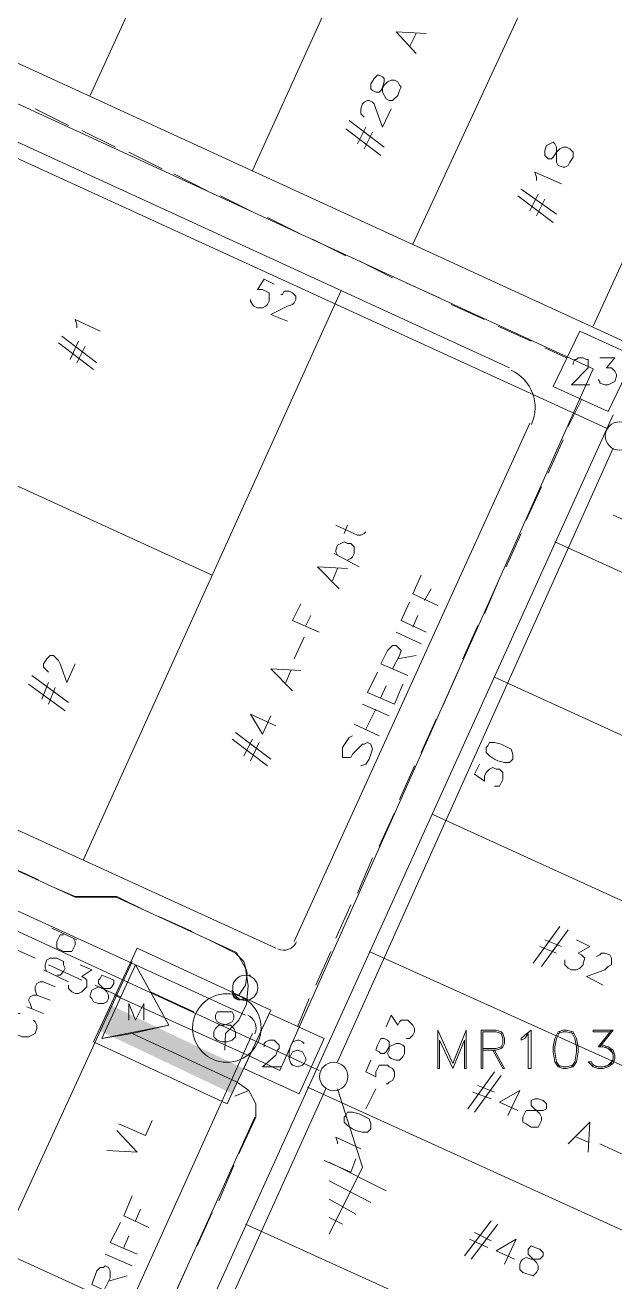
# Model space of a CAD drawing. Header units: millimetres. Extents: x 3.6 to 37.8, y 0.6 to 28.7.
# Drawn here: x 25.264 to 26.736, y 8.986 to 12.12 of the extents above; entities that cross this region are included whole.
import ezdxf

# ---------------------------------------------------------------- set-up
doc = ezdxf.new("R2010")
doc.units = ezdxf.units.MM
for name, color, linetype, true_color in [('PDF_S45$Actives-Amplifier', 92, 'Continuous', 0x00b800), ('PDF_S45$Cable-565', 23, 'Continuous', 0xdd8a6e), ('PDF_S45$LOTS', 254, 'Continuous', 0xdcdcdc), ('PDF_S45$Reverse$not$active', 61, 'Continuous', 0xdfff7f), ('PDF_S45$ROAD', 8, 'Continuous', 0x808080), ('PDF_S45$SDU', 157, 'Continuous', 0x396472), ('PDF_S45$Symbols-Ground', 12, 'Continuous', 0xb80000)]:
    doc.layers.add(name, color=color, linetype=linetype, true_color=true_color)
for name, color, linetype in [('PDF_S45$NAME-ROAD', 7, 'Continuous'), ('PDF_S45$Passives-Highleg', 7, 'Continuous'), ('PDF_S45$Passives-TapOffs', 7, 'Continuous'), ('PDF_S45$pole', 7, 'Continuous'), ('PDF_S45$strand', 7, 'Continuous')]:
    doc.layers.add(name, color=color, linetype=linetype)

msp = doc.modelspace()

# ---------------------------------------------------------------- hatches: boundary and pattern name
at = {"layer": 'PDF_S45$Reverse$not$active', "transparency": 33554559}
for points in [[(25.4763, 9.6766), (25.4472, 9.614), (25.8099, 9.5181)], [(25.8099, 9.5181), (25.4472, 9.614), (25.7807, 9.4556)]]:
    msp.add_hatch(color=256, dxfattribs=at).paths.add_polyline_path(points)

# ---------------------------------------------------------------- linework, layer by layer
at = {"layer": 'PDF_S45$Actives-Amplifier', "lineweight": 13}
for points in [[(25.5431, 9.8183), (25.8766, 9.6641), (25.7682, 9.4305), (25.4346, 9.5848)], [(25.5764, 9.7099), (25.6848, 9.6599), (25.5764, 9.7099), (25.6223, 9.6265), (25.5306, 9.6057), (25.4555, 9.5932), (25.5389, 9.7766)], [(25.5389, 9.7766), (25.6223, 9.6265), (25.4555, 9.5932)], [(25.7432, 9.6599), (25.7807, 9.6599), (25.7849, 9.6515), (25.7849, 9.6432), (25.7807, 9.6349), (25.7724, 9.6307), (25.7599, 9.6265), (25.7474, 9.6265), (25.739, 9.6182), (25.7349, 9.6098), (25.7349, 9.5973), (25.7432, 9.589), (25.7557, 9.5848), (25.7682, 9.5848), (25.7807, 9.589), (25.7891, 9.5973), (25.7891, 9.6098), (25.7849, 9.6182), (25.7766, 9.6265), (25.7682, 9.6265), (25.7516, 9.6307), (25.7432, 9.6349), (25.739, 9.6432), (25.739, 9.6515)], [(25.5306, 9.6057), (25.7933, 9.4848)], [(26.3645, 9.614), (26.3645, 9.5181), (26.3603, 9.5181), (26.3603, 9.589), (26.3312, 9.5181), (26.2978, 9.589), (26.2978, 9.5181), (26.2936, 9.5181), (26.2936, 9.614), (26.3312, 9.5306)], [(26.5188, 9.5181), (26.5188, 9.6057), (26.5105, 9.5932), (26.5021, 9.589), (26.5021, 9.5932), (26.5105, 9.6015), (26.5271, 9.614), (26.5271, 9.5181)], [(26.6064, 9.614), (26.6147, 9.614), (26.6314, 9.6098), (26.6397, 9.5932), (26.6439, 9.5723), (26.6439, 9.5598), (26.6397, 9.5348), (26.6314, 9.5223), (26.6147, 9.5181), (26.6064, 9.5181), (26.5939, 9.5223), (26.5855, 9.5348), (26.5813, 9.5598), (26.5813, 9.5723), (26.5855, 9.5932), (26.5939, 9.6098)]]:
    msp.add_lwpolyline(points, close=True, dxfattribs=at)
for points in [[(25.5222, 9.639), (25.5222, 9.6807), (25.5389, 9.639), (25.5597, 9.6807), (25.5597, 9.639)], [(26.4062, 9.5681), (26.4396, 9.5681), (26.4521, 9.5723), (26.4563, 9.5807), (26.4563, 9.5932), (26.4521, 9.6057), (26.4396, 9.6098), (26.4062, 9.6098), (26.4062, 9.5181), (26.402, 9.5181), (26.402, 9.614), (26.4396, 9.614), (26.4521, 9.6098), (26.4563, 9.6057), (26.4604, 9.5932), (26.4604, 9.5807), (26.4563, 9.5723), (26.4521, 9.5681), (26.4396, 9.564), (26.4062, 9.564)], [(26.598, 9.5223), (26.5897, 9.5348), (26.5855, 9.5598), (26.5855, 9.5723), (26.5897, 9.5932), (26.598, 9.6098)], [(26.5939, 9.6057), (26.6064, 9.6098), (26.6147, 9.6098), (26.6314, 9.6057)], [(26.6272, 9.6098), (26.6356, 9.5932), (26.6397, 9.5723), (26.6397, 9.5598), (26.6356, 9.5348), (26.6272, 9.5223)], [(26.7273, 9.6098), (26.6814, 9.6098), (26.6814, 9.614), (26.7315, 9.614), (26.6981, 9.5723)], [(26.7315, 9.5556), (26.719, 9.5681), (26.7064, 9.5723), (26.6939, 9.5723), (26.7273, 9.614)], [(26.4354, 9.564), (26.4604, 9.5181), (26.4563, 9.5181), (26.4312, 9.564)], [(26.6981, 9.5765), (26.7064, 9.5765), (26.719, 9.5723), (26.7315, 9.564), (26.7356, 9.5515), (26.7356, 9.5431), (26.7315, 9.5306), (26.719, 9.5223), (26.7064, 9.5181), (26.6939, 9.5181), (26.6814, 9.5223), (26.6689, 9.5348), (26.6773, 9.5348), (26.6814, 9.5265), (26.6939, 9.5223), (26.7064, 9.5223), (26.719, 9.5265), (26.7315, 9.539)], [(26.7106, 9.5723), (26.7273, 9.564), (26.7315, 9.5515), (26.7315, 9.5431), (26.7273, 9.5306), (26.7106, 9.5223)], [(26.6314, 9.5265), (26.6147, 9.5223), (26.6064, 9.5223), (26.5939, 9.5265)], [(26.6773, 9.5306), (26.6898, 9.5223)]]:
    msp.add_lwpolyline(points, dxfattribs=at)
msp.add_circle((25.7671, 9.6195), 0.0855, dxfattribs=at)
at = {"layer": 'PDF_S45$Cable-565', "lineweight": 13}
for points in [[(25.3721, 11.8699), (25.2887, 11.9116)], [(25.4889, 11.8157), (25.4055, 11.8574)], [(25.6056, 11.7615), (25.5222, 11.8032)], [(25.7182, 11.7073), (25.6348, 11.749)], [(25.8349, 11.6531), (25.7516, 11.6948)], [(25.9517, 11.5989), (25.8683, 11.6406)], [(26.0643, 11.5446), (25.9809, 11.5863)], [(26.181, 11.4904), (26.0976, 11.5321)], [(26.2978, 11.4404), (26.2144, 11.4779)], [(26.4104, 11.3862), (26.327, 11.4237)], [(26.5271, 11.332), (26.4437, 11.3695)], [(26.6147, 11.2903), (26.5605, 11.3153)], [(26.6189, 11.1193), (26.6522, 11.186)], [(26.5688, 11.0026), (26.6064, 11.086)], [(26.5146, 10.8858), (26.5522, 10.9692)], [(26.4646, 10.7691), (26.5021, 10.8525)], [(26.4104, 10.6523), (26.4479, 10.7399)], [(26.3562, 10.5397), (26.3937, 10.6231)], [(26.3061, 10.423), (26.3437, 10.5064)], [(26.2519, 10.3062), (26.2895, 10.3896)], [(26.1977, 10.1895), (26.2353, 10.2728)], [(26.1477, 10.0727), (26.1852, 10.1561)], [(26.0935, 9.9559), (26.131, 10.0435)], [(25.2136, 10.0268), (25.297, 9.9893)], [(25.3304, 9.9726), (25.3888, 9.9476), (25.493, 9.9476), (25.5681, 9.9101)], [(26.0393, 9.8434), (26.0768, 9.9268)], [(25.5973, 9.8976), (25.6807, 9.86)], [(25.714, 9.8434), (25.7891, 9.8058), (25.8099, 9.785), (25.8183, 9.7558), (25.8141, 9.7266), (25.7974, 9.7016)], [(25.2053, 9.8308), (25.2887, 9.7933)], [(25.9892, 9.7266), (26.0268, 9.81)], [(25.3221, 9.7766), (25.4055, 9.7391)], [(25.4388, 9.7266), (25.5014, 9.6974)], [(25.9434, 9.6224), (25.9726, 9.6932)], [(25.7933, 9.4848), (25.8224, 9.4639), (25.8391, 9.4305), (25.8391, 9.3972), (25.7974, 9.3054)], [(25.7474, 9.1887), (25.7849, 9.2763)], [(25.6932, 9.0761), (25.7307, 9.1595)], [(25.639, 8.9594), (25.6765, 9.0428)]]:
    msp.add_lwpolyline(points, dxfattribs=at)
at = {"layer": 'PDF_S45$LOTS', "lineweight": 0}
for points in [[(25.4263, 11.945), (25.7682, 12.6914)], [(25.8308, 11.7573), (26.1727, 12.5079)], [(26.2311, 11.5738), (26.5772, 12.3202)], [(22.4407, 12.2535), (25.7307, 10.7482)], [(26.6814, 11.3695), (27.0234, 12.1159)], [(25.4096, 10.0393), (26.0518, 11.4571)], [(25.5222, 8.9177), (21.2064, 10.89)], [(26.5855, 10.8316), (27.8073, 10.277)], [(26.4354, 10.4939), (27.653, 9.9393)], [(26.2811, 10.1519), (27.4987, 9.5973)], [(26.1227, 9.81), (27.3444, 9.2596)], [(25.2011, 9.0678), (25.5306, 9.785)], [(25.9684, 9.4722), (27.1901, 8.9177)], [(25.8141, 9.1303), (27.0359, 8.5757)]]:
    msp.add_lwpolyline(points, dxfattribs=at)
at = {"layer": 'PDF_S45$NAME-ROAD', "lineweight": 9}
for points in [[(26.2936, 10.6732), (26.2311, 10.7023), (26.2519, 10.7482)], [(26.277, 10.7149), (26.2603, 10.6857)], [(26.2644, 10.6064), (26.2019, 10.6356), (26.2227, 10.6815)], [(26.2436, 10.6481), (26.2311, 10.6189)], [(26.2519, 10.5772), (26.1894, 10.6064)], [(26.2186, 10.498), (26.1519, 10.5272), (26.1685, 10.5606), (26.181, 10.5731), (26.1894, 10.5731), (26.2019, 10.5606), (26.1977, 10.5481), (26.181, 10.5147)], [(26.2394, 10.5481), (26.1936, 10.5397)], [(26.2061, 10.4772), (26.1852, 10.4271), (26.1185, 10.4563), (26.1435, 10.5064)], [(26.1644, 10.473), (26.1519, 10.4438)], [(26.1727, 10.3979), (26.106, 10.4271)], [(26.1393, 10.4146), (26.1143, 10.3646)], [(26.1477, 10.3479), (26.0851, 10.3771)], [(26.1018, 10.2728), (26.1143, 10.277), (26.1227, 10.2895), (26.131, 10.3145), (26.1268, 10.3271), (26.1185, 10.3312), (26.1102, 10.3271), (26.106, 10.3271), (26.081, 10.302), (26.0768, 10.2937), (26.056, 10.2937), (26.056, 10.3187), (26.0726, 10.3437), (26.081, 10.3479)], [(25.5723, 9.122), (25.5097, 9.1512), (25.5306, 9.2012)], [(25.5514, 9.1678), (25.5389, 9.1387)], [(25.5431, 9.0553), (25.4763, 9.0844), (25.5014, 9.1345)], [(25.5222, 9.1011), (25.5097, 9.0719)], [(25.493, 8.951), (25.4305, 8.9802), (25.443, 9.0136), (25.4513, 9.0219), (25.4597, 9.0219), (25.4638, 9.0261), (25.4722, 9.0219), (25.4763, 9.0136), (25.4763, 8.9969), (25.4597, 8.9635)], [(25.5306, 9.0261), (25.4638, 9.0553)], [(25.518, 9.0011), (25.4722, 8.9885)]]:
    msp.add_lwpolyline(points, dxfattribs=at)
at = {"layer": 'PDF_S45$Passives-Highleg', "lineweight": 9}
msp.add_lwpolyline([(25.8224, 9.7516), (25.8266, 9.7516)], close=True, dxfattribs=at)
msp.add_circle((25.813, 9.7196), 0.0313, dxfattribs=at)
for centre, radius, start, end in [((25.8026, 9.712), 0.022, 174.5597, 301.4296), ((25.7989, 9.7078), 0.0183, 173.4537, 307.0565)]:
    msp.add_arc(centre, radius, start, end, dxfattribs=at)
at = {"layer": 'PDF_S45$Passives-TapOffs', "lineweight": 9}
for points in [[(26.719, 11.1569), (26.5813, 11.2194), (26.6481, 11.357), (26.7857, 11.2945)], [(25.8099, 9.5181), (25.8725, 9.6557), (26.0101, 9.5932), (25.9475, 9.4556)]]:
    msp.add_lwpolyline(points, close=True, dxfattribs=at)
for points in [[(26.6314, 11.2736), (26.6314, 11.2778), (26.6356, 11.2861), (26.6397, 11.2861), (26.6439, 11.2903), (26.6564, 11.2903), (26.6647, 11.2861), (26.6689, 11.2861), (26.6689, 11.2653), (26.6272, 11.2236), (26.6731, 11.2236)], [(26.6981, 11.2903), (26.7356, 11.2903), (26.7148, 11.2653), (26.7273, 11.2653), (26.7356, 11.2569), (26.7398, 11.2486), (26.7398, 11.2444), (26.7356, 11.2319), (26.719, 11.2236), (26.7106, 11.2236), (26.6981, 11.2277), (26.6981, 11.2319), (26.6939, 11.2361)], [(25.86, 9.5723), (25.86, 9.5807), (25.8641, 9.5848), (25.8725, 9.589), (25.885, 9.589), (25.8975, 9.5765), (25.8975, 9.5681), (25.8933, 9.564), (25.8892, 9.5515), (25.8558, 9.5223), (25.9017, 9.5223)], [(25.9225, 9.5431), (25.9309, 9.5598), (25.9434, 9.564), (25.9559, 9.5598), (25.9642, 9.5431), (25.9642, 9.539), (25.96, 9.5306), (25.9559, 9.5265), (25.9434, 9.5223), (25.9309, 9.5265), (25.9267, 9.5306), (25.9225, 9.5431), (25.9225, 9.5598), (25.9267, 9.5765), (25.9309, 9.5848), (25.9434, 9.589), (25.9475, 9.589), (25.9559, 9.5848), (25.96, 9.5807)]]:
    msp.add_lwpolyline(points, dxfattribs=at)
at = {"layer": 'PDF_S45$pole', "lineweight": 0}
for points in [[(26.8107, 10.9025), (26.7982, 10.8691), (26.7315, 10.8983)], [(26.1644, 9.6224), (26.1769, 9.6515), (26.1936, 9.6265), (26.1977, 9.6349), (26.2019, 9.639), (26.2186, 9.639), (26.2311, 9.6265), (26.2353, 9.6182), (26.2353, 9.6098), (26.2311, 9.6015), (26.2227, 9.5932), (26.2144, 9.5932)], [(26.1644, 9.4806), (26.1685, 9.4806), (26.1727, 9.4848), (26.181, 9.4889), (26.1852, 9.4973), (26.1852, 9.5098), (26.181, 9.5181), (26.1727, 9.5223), (26.1685, 9.5265), (26.1477, 9.5265), (26.1393, 9.5098), (26.1393, 9.4973), (26.1143, 9.5098), (26.1268, 9.539)], [(26.1393, 9.4681), (26.1143, 9.418)], [(26.0434, 9.3305), (26.0434, 9.3346), (26.0393, 9.3471), (26.1018, 9.318)], [(26.0893, 9.2929), (26.0768, 9.2596), (26.0101, 9.2888)]]:
    msp.add_lwpolyline(points, dxfattribs=at)
for points in [[(26.1435, 9.5765), (26.1519, 9.5932), (26.1602, 9.5932), (26.1685, 9.589), (26.1727, 9.5848), (26.1727, 9.564), (26.1685, 9.5556), (26.1727, 9.5473), (26.1769, 9.5431), (26.1894, 9.539), (26.1977, 9.539), (26.2061, 9.5473), (26.2102, 9.5556), (26.2102, 9.5723), (26.2061, 9.5765), (26.1977, 9.5807), (26.1894, 9.5807), (26.1727, 9.5723), (26.1644, 9.5598), (26.1602, 9.5556), (26.1519, 9.5556), (26.1477, 9.5598), (26.1393, 9.564)], [(26.0601, 9.3972), (26.0643, 9.4014), (26.0685, 9.4097), (26.081, 9.4097), (26.0976, 9.4055), (26.1227, 9.393), (26.1268, 9.3805), (26.1268, 9.368), (26.1185, 9.3597), (26.106, 9.3597), (26.0893, 9.3638), (26.081, 9.368), (26.0685, 9.3763), (26.0601, 9.3847)]]:
    msp.add_lwpolyline(points, close=True, dxfattribs=at)
for centre in [(26.7471, 11.0957), (26.034, 9.4986)]:
    msp.add_circle(centre, 0.0354, dxfattribs=at)
at = {"layer": 'PDF_S45$Reverse$not$active', "lineweight": 0}
for points in [[(23.2351, 12.8498), (26.6814, 11.2632), (25.8996, 9.5139), (25.8245, 9.5494), (25.4868, 9.7016)], [(25.762, 9.564), (25.7641, 9.6057), (25.7974, 9.639), (25.8162, 9.6786), (25.8204, 9.7245), (25.8141, 9.7683), (25.7912, 9.8079), (25.4909, 9.9455), (25.3888, 9.9455), (22.4928, 11.2715)], [(25.787, 9.4493), (25.8224, 9.4639), (25.8391, 9.4305), (25.8391, 9.3972)], [(25.837, 9.3972), (25.2387, 8.0774), (23.4352, 8.9051)]]:
    msp.add_lwpolyline(points, dxfattribs=at)
at = {"layer": 'PDF_S45$ROAD', "lineweight": 0}
for points in [[(26.7773, 11.1652), (27.6947, 10.744), (27.7572, 10.8733), (22.349, 13.3544)], [(26.4729, 11.2653), (22.2739, 13.1917)], [(21.6359, 11.7615), (25.8892, 9.8183)], [(25.8141, 9.6515), (21.5609, 11.5947)], [(25.3679, 8.1421), (26.7315, 11.1485)], [(25.935, 9.835), (26.523, 11.1277)], [(25.2095, 8.2296), (25.8308, 9.6057)]]:
    msp.add_lwpolyline(points, dxfattribs=at)
for centre, radius, start, end in [((26.4343, 11.1666), 0.1022, 335.5884, 65.3467), ((25.9089, 9.8488), 0.0354, 245.4566, 335.5883), ((25.8047, 9.6195), 0.0354, 335.5884, 65.4565)]:
    msp.add_arc(centre, radius, start, end, dxfattribs=at)
at = {"layer": 'PDF_S45$SDU', "lineweight": 0}
for points in [[(26.2394, 12.0492), (26.1894, 12.1034), (26.2644, 12.0992)], [(26.2394, 12.0992), (26.2227, 12.0659)], [(26.1102, 11.8907), (26.1018, 11.8991), (26.1018, 11.9116), (26.106, 11.9241), (26.1102, 11.9283), (26.1185, 11.9324), (26.1227, 11.9324), (26.131, 11.9283), (26.1352, 11.9241), (26.1393, 11.9116), (26.156, 11.8657), (26.1769, 11.9116)], [(26.1602, 11.8157), (26.0726, 11.8824)], [(26.1519, 11.7948), (26.0643, 11.8616)], [(26.1143, 11.8657), (26.0935, 11.824)], [(26.131, 11.8532), (26.1102, 11.8115)], [(26.5397, 11.7323), (26.5397, 11.7406), (26.5355, 11.7531), (26.6022, 11.724)], [(26.5813, 11.628), (26.4938, 11.6948)], [(26.5897, 11.6489), (26.5021, 11.7114)], [(26.5438, 11.6989), (26.523, 11.6572)], [(26.5605, 11.6864), (26.5397, 11.6447)], [(25.3929, 11.3653), (25.3929, 11.3737), (25.3888, 11.3862), (25.4513, 11.357)], [(25.443, 11.2778), (25.3554, 11.3445)], [(25.4346, 11.2611), (25.3471, 11.3278)], [(25.3971, 11.332), (25.3763, 11.2861)], [(25.4138, 11.3195), (25.3929, 11.2778)], [(26.1143, 10.8566), (26.1102, 10.8525), (26.1018, 10.8483), (26.0935, 10.8483), (26.0393, 10.8733)], [(26.0685, 10.8733), (26.0601, 10.8525)], [(26.0434, 10.7982), (26.0393, 10.8066), (26.0393, 10.8108), (26.0434, 10.8233), (26.0601, 10.8316), (26.0685, 10.8274), (26.0768, 10.8274), (26.0851, 10.8191), (26.0851, 10.8024), (26.081, 10.7941), (26.0768, 10.7899), (26.0685, 10.7857)], [(26.0976, 10.7691), (26.0351, 10.8024)], [(26.0476, 10.7149), (25.9934, 10.7691), (26.0685, 10.7649)], [(26.0434, 10.7649), (26.0309, 10.7357)], [(25.9976, 10.6064), (25.9309, 10.6356), (25.9517, 10.6773)], [(25.9767, 10.6481), (25.9642, 10.6231)], [(25.96, 10.5939), (25.935, 10.5397)], [(25.3221, 10.5064), (25.3096, 10.5189), (25.3096, 10.5272), (25.3179, 10.5397), (25.3262, 10.5481), (25.3346, 10.5481), (25.3471, 10.5355), (25.3512, 10.5272), (25.3679, 10.4813), (25.3888, 10.5272)], [(25.3721, 10.4313), (25.2804, 10.498)], [(25.9309, 10.4605), (25.8766, 10.5147), (25.9517, 10.5105)], [(25.9267, 10.5105), (25.9142, 10.4813)], [(25.3638, 10.4105), (25.272, 10.4772)], [(25.3221, 10.4813), (25.3054, 10.4396)], [(25.3387, 10.4688), (25.3221, 10.4271)], [(25.8766, 10.3979), (25.8558, 10.3521), (25.8266, 10.4021), (25.8892, 10.3729)], [(25.8766, 10.2895), (25.7891, 10.3562)], [(25.8683, 10.2728), (25.7807, 10.3396)], [(25.8308, 10.3396), (25.8099, 10.2979)], [(25.8475, 10.3312), (25.8266, 10.2854)], [(26.5313, 9.7808), (26.598, 9.8725)], [(25.3929, 9.8392), (25.3304, 9.8684)], [(25.3846, 9.8434), (25.3888, 9.835), (25.3888, 9.8267), (25.3804, 9.81), (25.3596, 9.81), (25.3429, 9.8183), (25.3429, 9.835), (25.3512, 9.8517), (25.3596, 9.8517)], [(26.5522, 9.7725), (26.6189, 9.8642)], [(26.5897, 9.8058), (26.548, 9.8225)], [(26.6022, 9.8225), (26.5605, 9.8392)], [(26.6397, 9.8392), (26.6731, 9.8225), (26.6439, 9.8058), (26.6522, 9.8017), (26.6606, 9.7933), (26.6564, 9.7808), (26.6564, 9.7766), (26.6481, 9.7683), (26.6397, 9.7641), (26.6272, 9.7641), (26.6189, 9.7683), (26.6105, 9.7766), (26.6105, 9.7891)], [(25.3179, 9.76), (25.3137, 9.7683), (25.3137, 9.7766), (25.3179, 9.7891), (25.3262, 9.7933), (25.3429, 9.7933), (25.3596, 9.785), (25.3596, 9.7766), (25.3638, 9.7683), (25.3596, 9.76), (25.3512, 9.7516), (25.3429, 9.7516)], [(26.7064, 9.7266), (26.6647, 9.7475), (26.7106, 9.7641), (26.719, 9.7725), (26.7273, 9.7766), (26.7273, 9.7933), (26.7231, 9.8017), (26.7106, 9.8058), (26.7023, 9.8058), (26.6981, 9.8017), (26.6898, 9.7975)], [(25.3721, 9.7349), (25.3096, 9.7641)], [(25.2929, 9.7016), (25.2887, 9.7141), (25.2887, 9.7224), (25.2929, 9.7308), (25.3012, 9.7349), (25.3096, 9.7349), (25.3387, 9.7224)], [(25.2804, 9.6682), (25.2762, 9.6807), (25.272, 9.6891), (25.2762, 9.6974), (25.2845, 9.7016), (25.2929, 9.7016), (25.3262, 9.6891)], [(25.2845, 9.639), (25.2887, 9.6349), (25.2929, 9.6265), (25.2929, 9.6182), (25.2887, 9.6057), (25.272, 9.5973), (25.2553, 9.5973), (25.2387, 9.6057), (25.2262, 9.6182), (25.222, 9.6265), (25.222, 9.6349), (25.2303, 9.6474), (25.2345, 9.6515), (25.2428, 9.6557), (25.2512, 9.6557)], [(25.3096, 9.6557), (25.2679, 9.6724)], [(26.3687, 9.418), (26.4354, 9.5098)], [(26.3854, 9.4097), (26.4521, 9.5014)], [(26.4354, 9.4597), (26.3937, 9.4764)], [(26.4938, 9.4139), (26.4479, 9.4347), (26.498, 9.4639), (26.4688, 9.4014)], [(26.4271, 9.4431), (26.3812, 9.4597)], [(25.5806, 9.3888), (25.5639, 9.3513), (25.4972, 9.3805)], [(26.6189, 9.3305), (26.6731, 9.3847), (26.6689, 9.3096)], [(25.493, 9.3638), (25.5431, 9.3096), (25.468, 9.3138)], [(26.6689, 9.3346), (26.6397, 9.3471)], [(26.7523, 9.3054), (26.6981, 9.3305)], [(26.3603, 9.0511), (26.4271, 9.1387)], [(26.377, 9.0428), (26.4437, 9.1303)], [(26.4187, 9.0719), (26.3729, 9.0928)], [(26.4271, 9.0886), (26.3854, 9.1095)], [(26.4854, 9.0428), (26.4396, 9.0636), (26.4896, 9.0928), (26.4604, 9.0302)]]:
    msp.add_lwpolyline(points, dxfattribs=at)
for points in [[(26.1268, 11.9741), (26.1352, 11.9867), (26.1435, 11.995), (26.1477, 11.995), (26.156, 11.9908), (26.1602, 11.9867), (26.1602, 11.9783), (26.156, 11.9658), (26.156, 11.9533), (26.1644, 11.9366), (26.1727, 11.9324), (26.181, 11.9324), (26.1936, 11.945), (26.1977, 11.9575), (26.2019, 11.9658), (26.1977, 11.97), (26.1936, 11.9783), (26.1852, 11.9825), (26.1769, 11.9825), (26.1685, 11.9783), (26.1602, 11.97), (26.1519, 11.9575), (26.1477, 11.9533), (26.1393, 11.9533), (26.131, 11.9575), (26.1268, 11.9616)], [(26.5605, 11.8073), (26.5647, 11.8199), (26.5813, 11.8282), (26.5855, 11.824), (26.5897, 11.8157), (26.5897, 11.7782), (26.5939, 11.7698), (26.6064, 11.7656), (26.6105, 11.7656), (26.6189, 11.7698), (26.623, 11.7782), (26.6314, 11.7907), (26.6314, 11.8032), (26.623, 11.8115), (26.6147, 11.8157), (26.6064, 11.8157), (26.598, 11.8115), (26.5897, 11.8032), (26.5813, 11.7907), (26.5772, 11.7865), (26.5688, 11.7865), (26.5605, 11.7948)], [(26.5438, 9.4431), (26.5563, 9.4389), (26.5647, 9.4305), (26.5647, 9.418), (26.5563, 9.4139), (26.5146, 9.4139), (26.5063, 9.3972), (26.5063, 9.3847), (26.5146, 9.3805), (26.5271, 9.3722), (26.5438, 9.3722), (26.5522, 9.3888), (26.5522, 9.3972), (26.548, 9.4055), (26.5271, 9.4264), (26.5271, 9.4389), (26.5355, 9.4431)], [(26.5355, 9.0719), (26.548, 9.0678), (26.5563, 9.0594), (26.5563, 9.0511), (26.548, 9.0428), (26.5271, 9.0428), (26.5146, 9.0469), (26.5063, 9.0428), (26.5021, 9.0386), (26.498, 9.0302), (26.498, 9.0177), (26.5063, 9.0094), (26.5313, 9.0011), (26.5397, 9.0094), (26.5438, 9.0177), (26.5438, 9.0261), (26.5397, 9.0344), (26.5188, 9.0553), (26.5188, 9.0678), (26.5271, 9.0761)]]:
    msp.add_lwpolyline(points, close=True, dxfattribs=at)
at = {"layer": 'PDF_S45$strand', "color": 254, "lineweight": 0, "true_color": 0xdcdcdc}
for points in [[(26.7148, 11.1152), (25.1011, 11.8532)], [(26.7315, 11.0651), (26.0434, 9.5348)], [(25.9976, 9.5139), (24.9009, 10.0185)], [(26.0143, 9.4681), (25.3221, 7.9377)]]:
    msp.add_lwpolyline(points, dxfattribs=at)
at = {"layer": 'PDF_S45$strand', "lineweight": 0}
for points in [[(25.8266, 11.4362), (25.8266, 11.4321), (25.8308, 11.4237), (25.8349, 11.4196), (25.8433, 11.4154), (25.8558, 11.4154), (25.8641, 11.4196), (25.8683, 11.4237), (25.8725, 11.4321), (25.8725, 11.4529), (25.8558, 11.4613), (25.8433, 11.4613), (25.86, 11.4863), (25.885, 11.4738)], [(25.9183, 11.382), (25.8766, 11.3987), (25.9183, 11.4196), (25.9309, 11.4237), (25.935, 11.4279), (25.9392, 11.4362), (25.9392, 11.4446), (25.9309, 11.4529), (25.9225, 11.4571), (25.91, 11.4571), (25.9058, 11.4487), (25.9017, 11.4487)], [(26.4354, 10.2228), (26.4479, 10.2228), (26.4563, 10.2395), (26.4563, 10.2562), (26.4479, 10.2645), (26.4396, 10.2645), (26.4312, 10.2687), (26.4229, 10.2645), (26.4146, 10.2562), (26.4104, 10.2478), (26.4104, 10.2353), (26.3854, 10.252), (26.3979, 10.277)], [(25.4013, 9.7766), (25.4305, 9.7641), (25.4055, 9.7475), (25.4138, 9.7433), (25.418, 9.7391), (25.418, 9.7224), (25.4055, 9.7099), (25.3971, 9.7058), (25.3888, 9.7058), (25.3804, 9.7099), (25.3721, 9.7183), (25.3721, 9.7266)]]:
    msp.add_lwpolyline(points, dxfattribs=at)
for points in [[(26.4146, 10.3187), (26.4187, 10.3229), (26.4229, 10.3312), (26.4354, 10.3312), (26.4521, 10.3271), (26.4771, 10.3145), (26.4813, 10.302), (26.4813, 10.2895), (26.4729, 10.2812), (26.4604, 10.2812), (26.4437, 10.2854), (26.4354, 10.2895), (26.4229, 10.2979), (26.4146, 10.3062)], [(25.4638, 9.7475), (25.4763, 9.7433), (25.4847, 9.7391), (25.4847, 9.7308), (25.4805, 9.7224), (25.4763, 9.7183), (25.4555, 9.7183), (25.4472, 9.7224), (25.4305, 9.7141), (25.4263, 9.7016), (25.4263, 9.6974), (25.4305, 9.6932), (25.4346, 9.6849), (25.4472, 9.6807), (25.4597, 9.6807), (25.468, 9.6849), (25.4722, 9.6932), (25.4722, 9.7016), (25.468, 9.7099), (25.4472, 9.7308), (25.4472, 9.7391), (25.4513, 9.7433), (25.4555, 9.7516)]]:
    msp.add_lwpolyline(points, close=True, dxfattribs=at)
at = {"layer": 'PDF_S45$Symbols-Ground', "lineweight": 0}
for points in [[(26.0226, 9.1053), (26.106, 9.2721), (26.0434, 9.4681)], [(26.0226, 9.2846), (26.1644, 9.2137)], [(26.0226, 9.2387), (26.1268, 9.1845)], [(26.0226, 9.1929), (26.0893, 9.1553)], [(26.0226, 9.147), (26.056, 9.1303)]]:
    msp.add_lwpolyline(points, dxfattribs=at)

doc.saveas('drawing.dxf')
